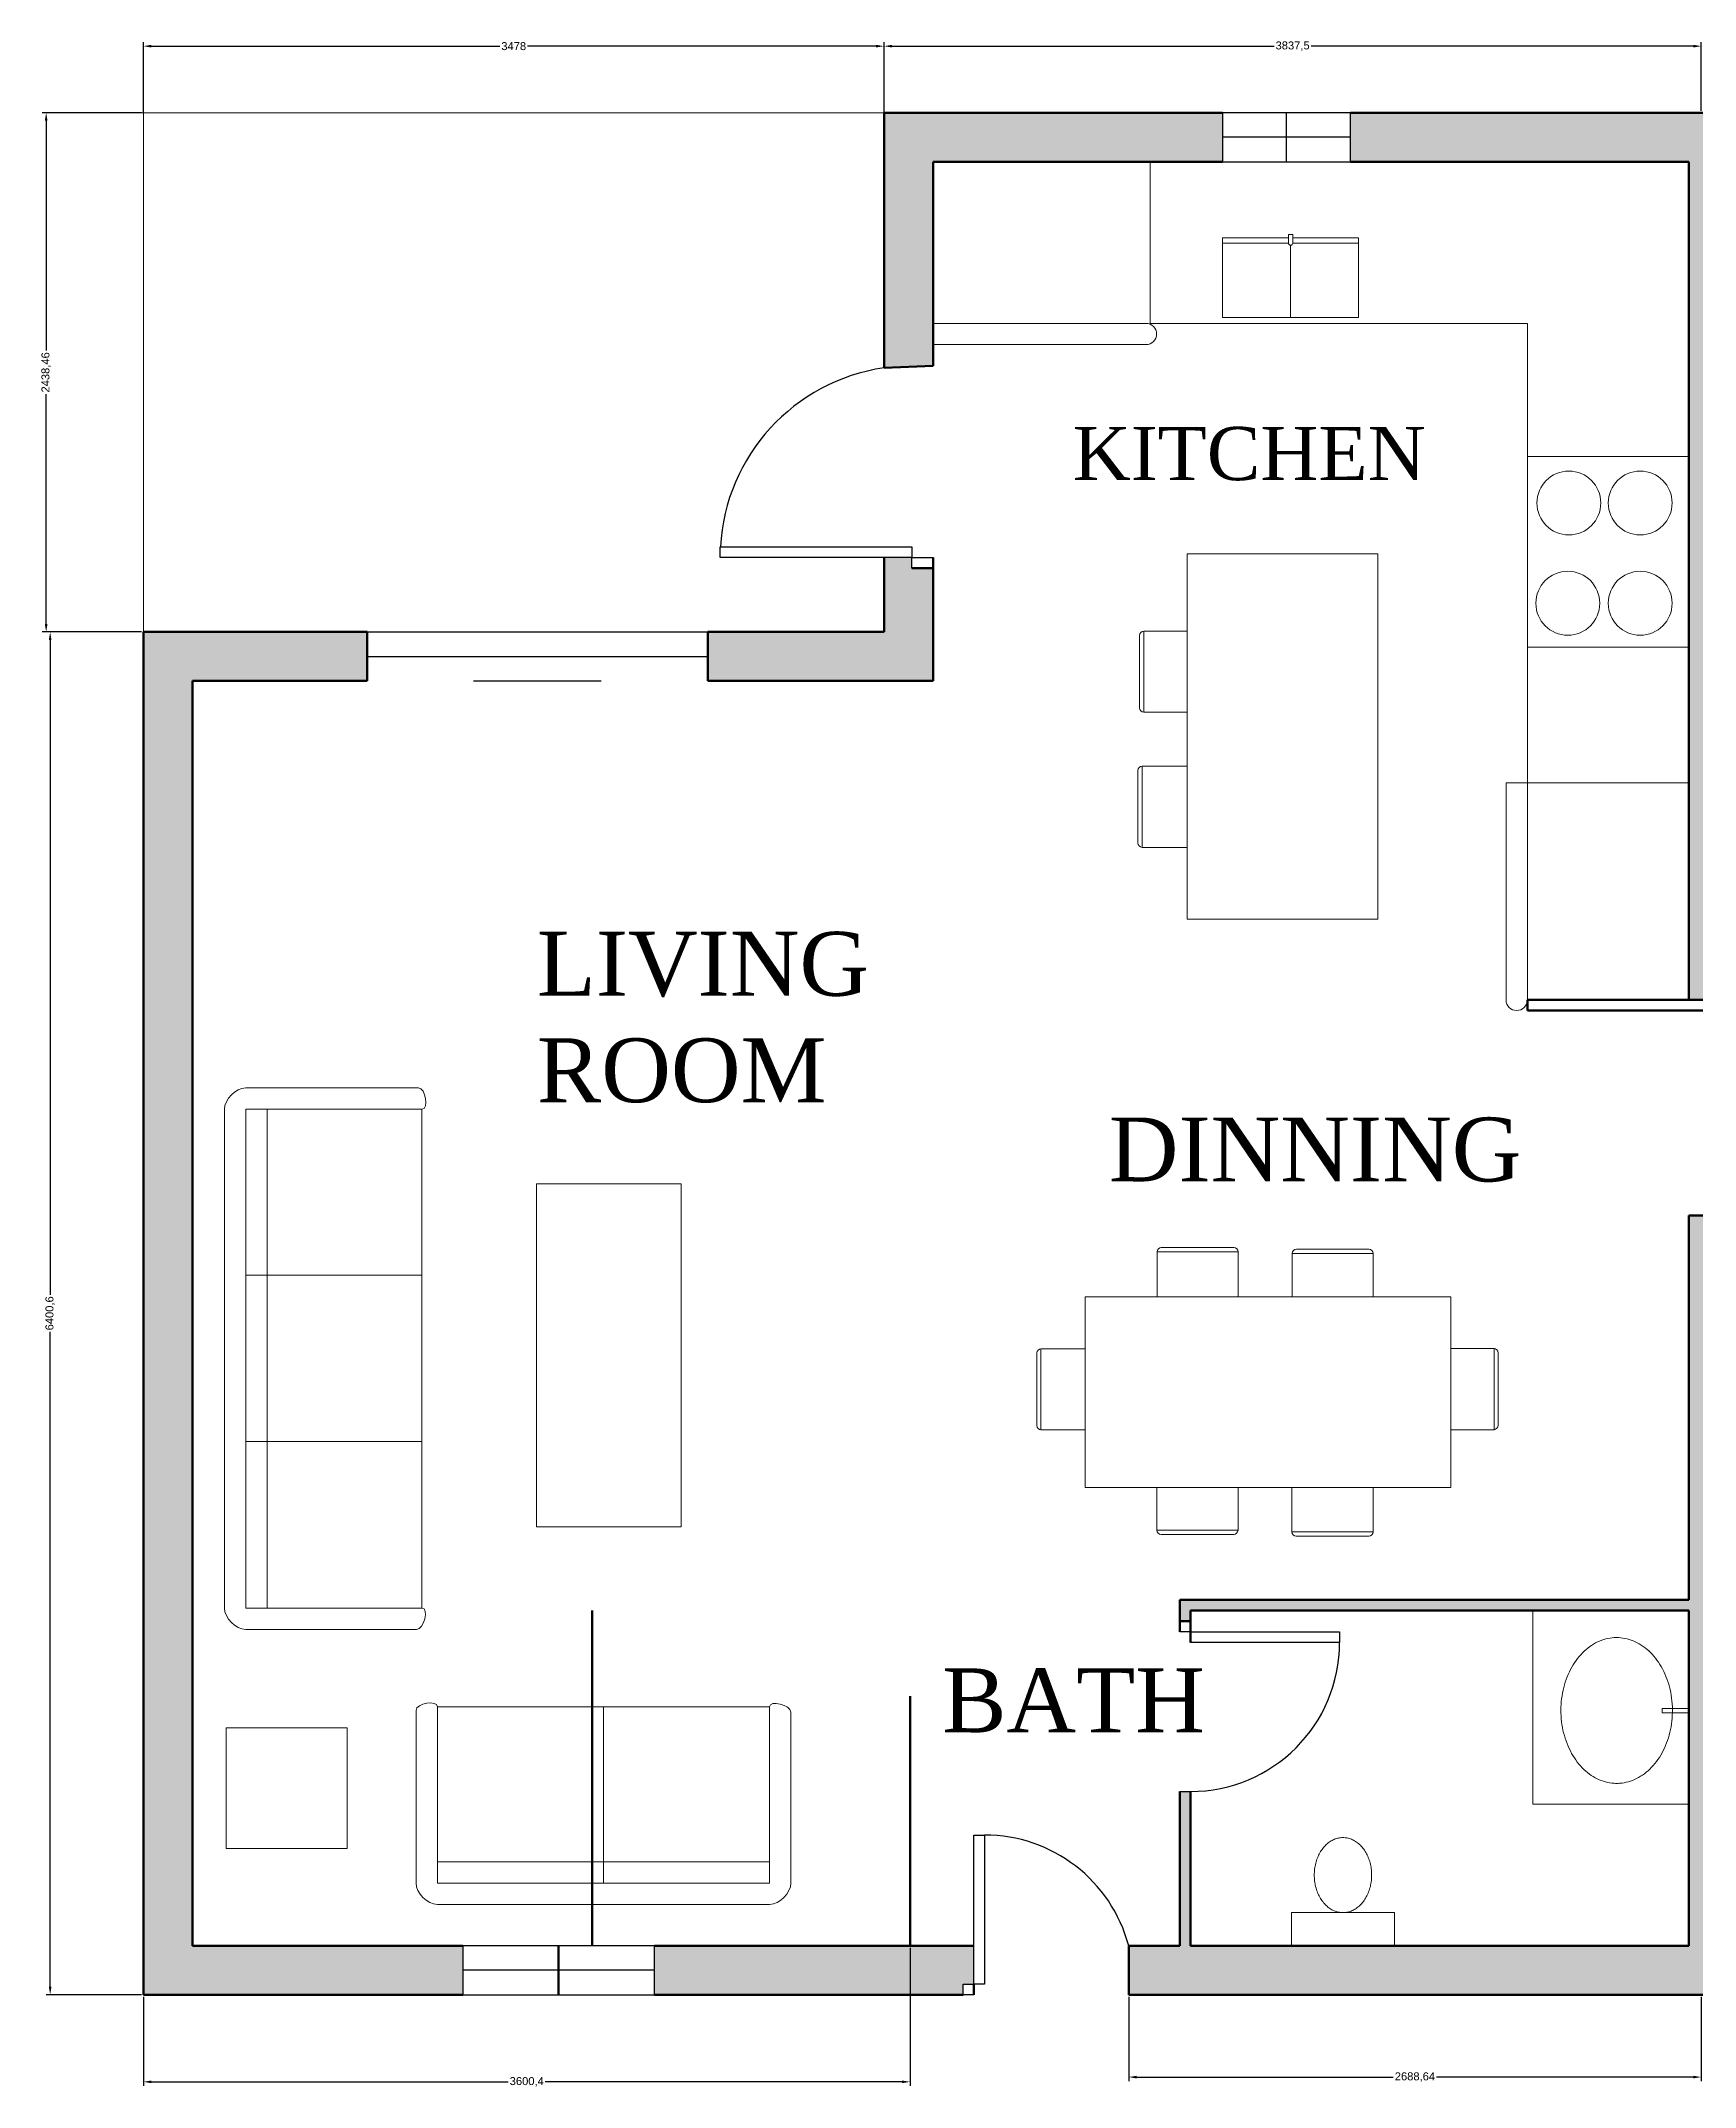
# Model space of a CAD drawing. Header units: inches. Extents: x 0 to 19423, y 0 to 33533.
# Drawn here: x 5648 to 13416, y 23922 to 33533 of the extents above; entities that cross this region are included whole.
import ezdxf

# ---------------------------------------------------------------- set-up
doc = ezdxf.new("R2010")
doc.units = ezdxf.units.IN
for name, color, linetype, lineweight in [('Dimensions', 2, 'Continuous', 18), ('Electrical', 1, 'Continuous', 20), ('Furniture', 221, 'Continuous', 20), ('Walls', 7, 'Continuous', 50), ('Windows', 30, 'Continuous', 30)]:
    doc.layers.add(name, color=color, linetype=linetype, lineweight=lineweight)
doc.styles.get("Standard").update_dxf_attribs({"font": 'arial.ttf'})
doc.dimstyles.new('ISO-25', dxfattribs={"dimscale": 15, "dimtxt": 2.5, "dimasz": 2.5, "dimexe": 1.25, "dimexo": 0.625, "dimtad": 0, "dimtxsty": 'Standard', "dimcen": 2.5, "dimadec": 0, "dimazin": 0, "dimtfac": 1, "dimtmove": 1, "dimatfit": 3, "dimfxl": 1, "dimarcsym": 0})

# ---------------------------------------------------------------- blocks, each defined once
blk = doc.blocks.new('Window 1')
at = {"layer": 'Windows'}
for p, q in [((905.5, 34359), (305.5, 34359)), ((305.5, 34359), (305.5, 34129)), ((605.5, 34129), (605.5, 34359)), ((905.5, 34129), (905.5, 34359)), ((905.5, 34244), (305.5, 34244)), ((305.5, 34129), (905.5, 34129))]:
    blk.add_line(p, q, dxfattribs=at)
blk = doc.blocks.new('Window 2')
at = {"layer": 'Windows'}
for p, q in [((16422.3, 44984.8), (15522.3, 44984.8)), ((15522.3, 44984.8), (15522.3, 44754.8)), ((15972.3, 44754.8), (15972.3, 44984.8)), ((16422.3, 44754.8), (16422.3, 44984.8)), ((16422.3, 44869.8), (15522.3, 44869.8)), ((15522.3, 44754.8), (16422.3, 44754.8))]:
    blk.add_line(p, q, dxfattribs=at)
blk = doc.blocks.new('*D10')
at = {"layer": 'Defpoints', "color": 0, "transparency": 16777216}
for p in [(13444.7, 33508), (9607.2, 33195), (13444.7, 33195)]:
    blk.add_point(p, dxfattribs=at)
at = {"layer": 'Dimensions', "color": 0, "lineweight": -2, "transparency": 16777216}
for p, q in [((9607.2, 33204.3), (9607.2, 33526.7)), ((9644.7, 33508), (11438.6, 33508)), ((13407.2, 33508), (11613.3, 33508)), ((13444.7, 33204.3), (13444.7, 33526.7))]:
    blk.add_line(p, q, dxfattribs=at)
at = {"layer": 'Dimensions', "color": 0, "transparency": 16777216}
for points in [[(9644.7, 33514.2), (9644.7, 33501.7), (9607.2, 33508)], [(13407.2, 33514.2), (13407.2, 33501.7), (13444.7, 33508)]]:
    blk.add_solid(points, dxfattribs=at)
at = {"layer": 'Dimensions', "color": 0, "transparency": 16777216, "insert": (11526, 33508), "char_height": 37.5, "attachment_point": 5}
blk.add_mtext('3837,5', dxfattribs=at)
blk = doc.blocks.new('*D16')
at = {"layer": 'Defpoints', "color": 0, "transparency": 16777216}
for p in [(6129.2, 30756.6), (5691.3, 24356), (6129.2, 24356)]:
    blk.add_point(p, dxfattribs=at)
at = {"layer": 'Dimensions', "color": 0, "lineweight": -2, "transparency": 16777216}
for p, q in [((6119.8, 30756.6), (5672.5, 30756.6)), ((5691.3, 30719.1), (5691.3, 27643.6)), ((5691.3, 24393.5), (5691.3, 27469)), ((6119.8, 24356), (5672.5, 24356))]:
    blk.add_line(p, q, dxfattribs=at)
at = {"layer": 'Dimensions', "color": 0, "transparency": 16777216}
for points in [[(5685, 30719.1), (5697.5, 30719.1), (5691.3, 30756.6)], [(5685, 24393.5), (5697.5, 24393.5), (5691.3, 24356)]]:
    blk.add_solid(points, dxfattribs=at)
at = {"layer": 'Dimensions', "color": 0, "transparency": 16777216, "insert": (5691.3, 27556.3), "char_height": 37.5, "attachment_point": 5, "rotation": 90}
blk.add_mtext('6400,6', dxfattribs=at)
blk = doc.blocks.new('*D17')
at = {"layer": 'Defpoints', "color": 0, "transparency": 16777216}
for p in [(9729.6, 24586), (6129.2, 24356), (9729.6, 23946.8)]:
    blk.add_point(p, dxfattribs=at)
at = {"layer": 'Dimensions', "color": 0, "lineweight": -2, "transparency": 16777216}
for p, q in [((9729.6, 24576.6), (9729.6, 23928)), ((6129.2, 24346.6), (6129.2, 23928)), ((6166.7, 23946.8), (7842.3, 23946.8)), ((9692.1, 23946.8), (8016.5, 23946.8))]:
    blk.add_line(p, q, dxfattribs=at)
at = {"layer": 'Dimensions', "color": 0, "transparency": 16777216}
for points in [[(6166.7, 23953), (6166.7, 23940.5), (6129.2, 23946.8)], [(9692.1, 23953), (9692.1, 23940.5), (9729.6, 23946.8)]]:
    blk.add_solid(points, dxfattribs=at)
at = {"layer": 'Dimensions', "color": 0, "transparency": 16777216, "insert": (7929.4, 23946.8), "char_height": 37.5, "attachment_point": 5}
blk.add_mtext('3600,4', dxfattribs=at)
blk = doc.blocks.new('*D18')
at = {"layer": 'Defpoints', "color": 0, "transparency": 16777216}
for p in [(10756.1, 24356), (13444.7, 24356), (13444.7, 23969.1)]:
    blk.add_point(p, dxfattribs=at)
at = {"layer": 'Dimensions', "color": 0, "lineweight": -2, "transparency": 16777216}
for p, q in [((10756.1, 24346.6), (10756.1, 23950.3)), ((13444.7, 24346.6), (13444.7, 23950.3)), ((10793.6, 23969.1), (11998.4, 23969.1)), ((13407.2, 23969.1), (12202.4, 23969.1))]:
    blk.add_line(p, q, dxfattribs=at)
at = {"layer": 'Dimensions', "color": 0, "transparency": 16777216}
for points in [[(10793.6, 23975.3), (10793.6, 23962.8), (10756.1, 23969.1)], [(13407.2, 23975.3), (13407.2, 23962.8), (13444.7, 23969.1)]]:
    blk.add_solid(points, dxfattribs=at)
at = {"layer": 'Dimensions', "color": 0, "transparency": 16777216, "insert": (12100.4, 23969.1), "char_height": 37.5, "attachment_point": 5}
blk.add_mtext('2688,64', dxfattribs=at)
blk = doc.blocks.new('*D25')
at = {"layer": 'Defpoints', "color": 0, "transparency": 16777216}
for p in [(6129.2, 33508), (6129.2, 33188.7), (9607.2, 33188.7)]:
    blk.add_point(p, dxfattribs=at)
at = {"layer": 'Dimensions', "color": 0, "lineweight": -2, "transparency": 16777216}
for p, q in [((6129.2, 33198.1), (6129.2, 33526.7)), ((6166.7, 33508), (7802.8, 33508)), ((9569.7, 33508), (7933.6, 33508)), ((9607.2, 33198.1), (9607.2, 33526.7))]:
    blk.add_line(p, q, dxfattribs=at)
at = {"layer": 'Dimensions', "color": 0, "transparency": 16777216}
for points in [[(6166.7, 33514.2), (6166.7, 33501.7), (6129.2, 33508)], [(9569.7, 33514.2), (9569.7, 33501.7), (9607.2, 33508)]]:
    blk.add_solid(points, dxfattribs=at)
at = {"layer": 'Dimensions', "color": 0, "transparency": 16777216, "insert": (7868.2, 33508), "char_height": 37.5, "attachment_point": 5}
blk.add_mtext('3478', dxfattribs=at)
blk = doc.blocks.new('*D27')
at = {"layer": 'Defpoints', "color": 0, "transparency": 16777216}
for p in [(5672.5, 33195), (6129.2, 33195), (6129.2, 30756.5)]:
    blk.add_point(p, dxfattribs=at)
at = {"layer": 'Dimensions', "color": 0, "lineweight": -2, "transparency": 16777216}
for p, q in [((6119.8, 33195), (5653.8, 33195)), ((5672.5, 33157.5), (5672.5, 32077.8)), ((5672.5, 30794), (5672.5, 31873.6)), ((6119.8, 30756.5), (5653.8, 30756.5))]:
    blk.add_line(p, q, dxfattribs=at)
at = {"layer": 'Dimensions', "color": 0, "transparency": 16777216}
for points in [[(5666.3, 33157.5), (5678.8, 33157.5), (5672.5, 33195)], [(5666.3, 30794), (5678.8, 30794), (5672.5, 30756.5)]]:
    blk.add_solid(points, dxfattribs=at)
at = {"layer": 'Dimensions', "color": 0, "transparency": 16777216, "insert": (5672.5, 31975.7), "char_height": 37.5, "attachment_point": 5, "rotation": 90}
blk.add_mtext('2438,46', dxfattribs=at)

msp = doc.modelspace()

# ---------------------------------------------------------------- hatches: boundary and pattern name
at = {"layer": 'Walls', "true_color": 0x136734}
h = msp.add_hatch(color=116, dxfattribs=at)
h.dxf.hatch_style = 1
h.paths.add_polyline_path([(11197.221, 33194.959), (9607.221, 33194.959), (9607.221, 32964.959), (9607.221, 31997.12), (9837.221, 32006.559), (9837.221, 32964.959), (11197.221, 32964.959)])
h.paths.add_polyline_path([(14852.221, 33194.959), (11797.221, 33194.959), (11797.221, 32964.959), (13387.221, 32964.959), (13387.221, 29028.459), (13502.221, 29028.459), (13502.221, 29043.459), (13502.221, 29479.959), (13502.221, 32964.959), (14852.221, 32964.959)])
h.paths.add_polyline_path([(17102.221, 33194.959), (15752.221, 33194.959), (15752.221, 32964.959), (16872.221, 32964.959), (16872.221, 29562.459), (16772.221, 29562.459), (16772.221, 29537.459), (17102.221, 29537.459)])
h.paths.add_polyline_path([(17102.221, 29537.459), (16772.221, 29537.459), (16772.221, 29512.459), (16872.221, 29512.459), (16872.221, 28788.959), (14702.221, 28788.959), (14402.221, 28788.959), (14402.221, 28928.459), (14402.221, 29512.459), (14502.221, 29512.459), (14502.221, 29562.459), (14402.221, 29562.459), (14352.221, 29562.459), (14352.221, 28928.459), (14302.221, 28928.459), (14302.221, 28878.459), (14352.221, 28878.459), (14352.221, 28738.959), (14352.221, 28015.459), (14302.221, 28015.459), (14302.221, 27965.459), (14502.221, 27965.459), (14502.221, 28015.459), (14402.221, 28015.459), (14402.221, 28738.959), (14602.221, 28738.959), (14702.221, 28738.959), (16872.221, 28738.959), (16872.221, 28014.659), (16772.221, 28014.659), (16772.221, 27964.659), (16872.221, 27964.659), (16872.221, 24585.959), (15752.221, 24585.959), (15752.221, 24355.959), (17102.221, 24355.959)])
h.paths.add_polyline_path([(6359.221, 30526.559), (7179.221, 30526.559), (7179.221, 30756.559), (6129.221, 30756.559), (6129.221, 24355.959), (7629.221, 24355.959), (7629.221, 24585.959), (6359.221, 24585.959)])
h.paths.add_polyline_path([(9837.221, 30756.559), (9837.221, 31056.559), (9737.221, 31056.559), (9737.221, 31106.559), (9607.221, 31106.559), (9607.221, 30756.559), (8779.221, 30756.559), (8779.221, 30526.559), (9787.221, 30526.559), (9837.221, 30526.559), (9837.221, 30706.559)])
h.paths.add_polyline_path([(10029.621, 24585.959), (8529.221, 24585.959), (8529.221, 24355.959), (9979.621, 24355.959), (9979.621, 24405.959), (10029.621, 24405.959)])
h.paths.add_polyline_path([(14852.221, 24585.959), (13502.221, 24585.959), (13502.221, 27965.459), (13502.221, 28015.459), (13387.221, 28015.459), (13387.221, 26210.709), (10996.927, 26210.709), (10996.927, 26110.709), (11046.927, 26110.709), (11046.927, 26160.709), (13387.221, 26160.709), (13387.221, 24585.959), (11046.927, 24585.959), (11046.927, 25310.709), (10996.927, 25310.709), (10996.927, 24585.959), (10756.083, 24585.959), (10756.083, 24355.959), (10779.621, 24355.959), (14852.221, 24355.959)])

# ---------------------------------------------------------------- linework, layer by layer
at = {"layer": 'Dimensions'}
for p, q in [((6129.221, 30756.501), (6129.221, 33514.247)), ((6129.221, 33194.959), (5672.531, 33194.959)), ((9607.221, 33194.959), (6129.221, 33194.959))]:
    msp.add_line(p, q, dxfattribs=at)
at = {"layer": 'Furniture'}
for p, q in [((10856.74, 32964.959), (10856.74, 32206.06)), ((11197.221, 32607.874), (11506.468, 32607.874)), ((11197.221, 32233.63), (11197.221, 32607.874)), ((11197.221, 32582.874), (11506.468, 32582.874)), ((11506.468, 32622.874), (11506.468, 32582.874)), ((11506.468, 32622.874), (11526.468, 32622.874)), ((11526.468, 32622.874), (11526.468, 32582.874)), ((11526.468, 32607.874), (11835.715, 32607.874)), ((11526.468, 32582.874), (11835.715, 32582.874)), ((11835.715, 32607.874), (11835.715, 32233.63)), ((11516.468, 32572.874), (11516.468, 32233.63)), ((10837.221, 32206.06), (9837.221, 32206.06)), ((9837.221, 32206.06), (9837.221, 32106.06)), ((10856.74, 32206.06), (12628.323, 32206.06)), ((11835.715, 32233.63), (11197.221, 32233.63)), ((12628.323, 30047.978), (12628.323, 32206.06)), ((9837.221, 32106.06), (10837.221, 32106.06)), ((11030.098, 31123.932), (11925.674, 31123.932)), ((11030.098, 29407.408), (11030.098, 31123.932)), ((11273.383, 31122.743), (11273.383, 31123.932)), ((11654.724, 31123.932), (11654.724, 31122.743)), ((11925.674, 31123.932), (11925.674, 29407.408)), ((10826.81, 30379.216), (10826.81, 30760.557)), ((10826.81, 30760.557), (11030.098, 30760.557)), ((10806.81, 30399.216), (10806.81, 30740.557)), ((11030.098, 30379.216), (10826.81, 30379.216)), ((10798.733, 29764.852), (10798.733, 30106.194)), ((10818.733, 30126.194), (11030.098, 30126.194)), ((10818.733, 29744.852), (10818.733, 30126.194)), ((12528.323, 30047.978), (13387.221, 30047.978)), ((12528.323, 30047.978), (12528.323, 29028.459)), ((12628.323, 29028.459), (12628.323, 30047.978)), ((13387.221, 30047.978), (13387.221, 29028.459)), ((11030.098, 29744.852), (10818.733, 29744.852)), ((11925.674, 29407.408), (11030.098, 29407.408)), ((13387.221, 29028.459), (12628.323, 29028.459)), ((6609.858, 28614.789), (7369.031, 28614.789)), ((7369.031, 28614.789), (7420.857, 28614.789)), ((6509.858, 26172.044), (6509.858, 28514.789)), ((6609.858, 28514.789), (7437.434, 28514.789)), ((6609.858, 26172.044), (6609.858, 28514.789)), ((6709.858, 26172.044), (6709.858, 28514.789)), ((7437.434, 28514.789), (7437.434, 26172.044)), ((10889.171, 27634.494), (10889.171, 27845.858)), ((10889.171, 27845.858), (11270.513, 27845.858)), ((10909.171, 27865.858), (11250.513, 27865.858)), ((11270.513, 27845.858), (11270.513, 27634.494)), ((11523.535, 27634.494), (11523.535, 27837.781)), ((11523.535, 27837.781), (11904.877, 27837.781)), ((11543.535, 27857.781), (11884.877, 27857.781)), ((11904.877, 27837.781), (11904.877, 27634.494)), ((6609.858, 27734.789), (7437.434, 27734.789)), ((10344.315, 27390.338), (10549.285, 27390.338)), ((10344.315, 27008.997), (10344.315, 27390.338)), ((12267.063, 27391.208), (12472.033, 27391.208)), ((12472.033, 27391.208), (12472.033, 27009.867)), ((10324.315, 27028.997), (10324.315, 27370.338)), ((12492.033, 27371.208), (12492.033, 27029.867)), ((10549.285, 27008.997), (10344.315, 27008.997)), ((12472.033, 27009.867), (12267.063, 27009.867)), ((6609.858, 26954.789), (7437.434, 26954.789)), ((10888.32, 26537.422), (10888.32, 26738.917)), ((11269.661, 26738.917), (11269.661, 26537.422)), ((11522.684, 26529.346), (11522.684, 26738.917)), ((11904.025, 26738.917), (11904.025, 26529.346)), ((11269.661, 26537.422), (10888.32, 26537.422)), ((11904.025, 26529.346), (11522.684, 26529.346)), ((11249.661, 26517.422), (10908.32, 26517.422)), ((11884.025, 26509.346), (11542.684, 26509.346)), ((7437.434, 26172.044), (6609.858, 26172.044)), ((6609.858, 26072.044), (7411.973, 26072.044)), ((7409.583, 25639.584), (7409.583, 25691.41)), ((7509.583, 24880.41), (7509.583, 25707.986)), ((7509.583, 25707.986), (9069.583, 25707.986)), ((8289.583, 24880.41), (8289.583, 25707.986)), ((9069.583, 25707.986), (9069.583, 24880.41)), ((9169.583, 24880.41), (9169.583, 25682.526)), ((13309.67, 25700.29), (13262.221, 25700.29)), ((13262.221, 25700.29), (13262.221, 25680.29)), ((13309.67, 25680.29), (13262.221, 25680.29)), ((13309.67, 25700.29), (13387.221, 25700.29)), ((13309.67, 25680.29), (13387.221, 25680.29)), ((7409.583, 24880.41), (7409.583, 25639.584)), ((9069.583, 24980.41), (7509.583, 24980.41)), ((9069.583, 24880.41), (7509.583, 24880.41)), ((9069.583, 24780.41), (7509.583, 24780.41)), ((11521.441, 24741.495), (12004.135, 24741.495)), ((11521.441, 24741.495), (11521.441, 24585.959)), ((12004.135, 24741.495), (12004.135, 24585.959))]:
    msp.add_line(p, q, dxfattribs=at)
for points in [[(12628.323, 31579.952), (13387.221, 31579.952), (13387.221, 30685.885), (12628.323, 30685.885)], [(7974.654, 28164.389), (8654.779, 28164.389), (8654.779, 26553.546), (7974.654, 26553.546)], [(12268.251, 27634.494), (12268.251, 26738.917), (10551.728, 26738.917), (10551.728, 27634.494)], [(6517.419, 25609.778), (7085.659, 25609.778), (7085.659, 25041.998), (6517.419, 25041.998)]]:
    msp.add_lwpolyline(points, close=True, dxfattribs=at)
msp.add_lwpolyline([(13387.221, 25250.29), (12653.74, 25250.29), (12653.74, 26160.709)], dxfattribs=at)
for centre in [(12823.258, 31362.372), (13158.385, 31362.372), (12818.348, 30891.471), (13158.385, 30891.471)]:
    msp.add_circle(centre, 150, dxfattribs=at)
for centre, radius, start, end in [((11516.468, 32582.874), 10, 180, 0), ((10837.221, 32156.06), 50, 270, 90), ((12578.323, 29028.459), 50, 180, 0)]:
    msp.add_arc(centre, radius, start, end, dxfattribs=at)
for points in [[(10826.81, 30760.557), (10817.382, 30760.557), (10806.81, 30749.986), (10806.81, 30740.557)], [(10826.81, 30379.216), (10817.382, 30379.216), (10806.81, 30389.788), (10806.81, 30399.216)], [(10818.733, 30126.194), (10809.305, 30126.194), (10798.733, 30115.622), (10798.733, 30106.194)], [(10818.733, 29744.852), (10809.305, 29744.852), (10798.733, 29755.424), (10798.733, 29764.852)], [(6509.858, 28514.789), (6509.858, 28561.929), (6562.717, 28614.789), (6609.858, 28614.789)], [(7420.857, 28614.789), (7454.645, 28614.789), (7471.222, 28514.789), (7437.434, 28514.789)], [(10889.171, 27845.858), (10889.171, 27855.286), (10899.743, 27865.858), (10909.171, 27865.858)], [(11270.513, 27845.858), (11270.513, 27855.286), (11259.941, 27865.858), (11250.513, 27865.858)], [(11523.535, 27837.781), (11523.535, 27847.209), (11534.107, 27857.781), (11543.535, 27857.781)], [(11904.877, 27837.781), (11904.877, 27847.209), (11894.305, 27857.781), (11884.877, 27857.781)], [(10344.315, 27390.338), (10334.887, 27390.338), (10324.315, 27379.766), (10324.315, 27370.338)], [(12472.033, 27391.208), (12481.461, 27391.208), (12492.033, 27380.636), (12492.033, 27371.208)], [(10344.315, 27008.997), (10334.887, 27008.997), (10324.315, 27019.569), (10324.315, 27028.997)], [(12472.033, 27009.867), (12481.461, 27009.867), (12492.033, 27020.439), (12492.033, 27029.867)], [(10888.32, 26537.422), (10888.32, 26527.994), (10898.892, 26517.422), (10908.32, 26517.422)], [(11269.661, 26537.422), (11269.661, 26527.994), (11259.089, 26517.422), (11249.661, 26517.422)], [(11522.684, 26529.346), (11522.684, 26519.918), (11533.255, 26509.346), (11542.684, 26509.346)], [(11904.025, 26529.346), (11904.025, 26519.918), (11893.453, 26509.346), (11884.025, 26509.346)], [(6609.858, 26072.044), (6562.717, 26072.044), (6509.858, 26124.904), (6509.858, 26172.044)], [(7411.973, 26072.044), (7446.37, 26072.044), (7471.831, 26172.044), (7437.434, 26172.044)], [(7409.583, 25691.41), (7409.583, 25725.198), (7509.583, 25741.775), (7509.583, 25707.986)], [(9169.583, 25682.526), (9169.583, 25716.922), (9069.583, 25742.383), (9069.583, 25707.986)], [(7509.583, 24780.41), (7462.443, 24780.41), (7409.583, 24833.27), (7409.583, 24880.41)], [(9169.583, 24880.41), (9169.583, 24833.27), (9116.724, 24780.41), (9069.583, 24780.41)]]:
    msp.add_open_spline(points, degree=3, dxfattribs=at)
for points in [[(13047.816, 25348.617), (13056.206, 25348.617), (13064.596, 25349.147), (13086.245, 25351.891), (13099.453, 25354.916), (13125.433, 25363.608), (13138.203, 25369.276), (13163.009, 25383.171), (13175.044, 25391.399), (13198.07, 25410.257), (13209.06, 25420.888), (13229.697, 25444.322), (13239.343, 25457.126), (13257.018, 25484.602), (13265.047, 25499.275), (13279.26, 25530.128), (13285.444, 25546.308), (13295.79, 25579.765), (13299.953, 25597.042), (13306.139, 25632.254), (13308.162, 25650.187), (13310.012, 25686.251), (13309.838, 25704.381), (13307.299, 25740.372), (13304.934, 25758.232), (13298.078, 25793.226), (13293.588, 25810.359), (13282.61, 25843.461), (13276.123, 25859.43), (13261.335, 25889.8), (13253.035, 25904.201), (13234.859, 25931.083), (13224.982, 25943.562), (13203.93, 25966.308), (13192.755, 25976.574), (13169.407, 25994.673), (13157.236, 26002.505), (13132.206, 26015.594), (13119.348, 26020.85), (13093.237, 26028.709), (13079.985, 26031.313), (13053.358, 26033.84), (13039.982, 26033.764), (13013.371, 26030.93), (13000.133, 26028.174), (12974.069, 26020.011), (12961.241, 26014.605), (12936.291, 26001.223), (12924.168, 25993.247), (12900.936, 25974.871), (12889.827, 25964.472), (12868.924, 25941.474), (12859.131, 25928.876), (12841.135, 25901.777), (12832.932, 25887.276), (12818.352, 25856.728), (12811.975, 25840.682), (12801.225, 25807.448), (12796.854, 25790.262), (12790.241, 25755.186), (12788, 25737.298), (12785.711, 25701.278), (12785.664, 25683.147), (12787.764, 25647.107), (12789.911, 25629.198), (12796.341, 25594.063), (12800.623, 25576.837), (12811.2, 25543.506), (12817.494, 25527.402), (12831.917, 25496.723), (12840.045, 25482.147), (12857.904, 25454.885), (12867.634, 25442.198), (12888.424, 25419.012), (12899.482, 25408.513), (12922.627, 25389.93), (12934.712, 25381.846), (12959.601, 25368.243), (12972.404, 25362.724), (12998.433, 25354.334), (13011.658, 25351.463), (13032.561, 25349.055), (13040.188, 25348.617), (13047.816, 25348.617)], [(11762.441, 24741.495), (11766.76, 24741.495), (11771.079, 24741.768), (11782.223, 24743.181), (11789.023, 24744.737), (11802.396, 24749.212), (11808.97, 24752.13), (11821.739, 24759.282), (11827.934, 24763.518), (11839.787, 24773.225), (11845.445, 24778.698), (11856.068, 24790.761), (11861.033, 24797.352), (11870.132, 24811.496), (11874.265, 24819.049), (11881.581, 24834.931), (11884.765, 24843.26), (11890.091, 24860.483), (11892.233, 24869.377), (11895.418, 24887.502), (11896.459, 24896.734), (11897.411, 24915.298), (11897.322, 24924.631), (11896.015, 24943.158), (11894.797, 24952.352), (11891.268, 24970.366), (11888.957, 24979.185), (11883.306, 24996.225), (11879.966, 25004.445), (11872.354, 25020.079), (11868.082, 25027.492), (11858.725, 25041.33), (11853.641, 25047.754), (11842.804, 25059.463), (11837.051, 25064.748), (11825.033, 25074.064), (11818.767, 25078.096), (11805.883, 25084.834), (11799.263, 25087.54), (11785.822, 25091.585), (11779.001, 25092.926), (11765.294, 25094.227), (11758.409, 25094.187), (11744.71, 25092.729), (11737.896, 25091.31), (11724.478, 25087.108), (11717.875, 25084.325), (11705.032, 25077.436), (11698.791, 25073.33), (11686.832, 25063.871), (11681.113, 25058.518), (11670.353, 25046.68), (11665.312, 25040.194), (11656.048, 25026.244), (11651.826, 25018.78), (11644.32, 25003.055), (11641.037, 24994.795), (11635.504, 24977.687), (11633.254, 24968.84), (11629.85, 24950.784), (11628.696, 24941.576), (11627.518, 24923.034), (11627.493, 24913.7), (11628.574, 24895.148), (11629.68, 24885.929), (11632.99, 24867.843), (11635.194, 24858.976), (11640.638, 24841.818), (11643.879, 24833.528), (11651.303, 24817.735), (11655.487, 24810.232), (11664.68, 24796.198), (11669.689, 24789.668), (11680.391, 24777.732), (11686.084, 24772.328), (11697.998, 24762.762), (11704.219, 24758.6), (11717.031, 24751.598), (11723.622, 24748.757), (11737.02, 24744.438), (11743.828, 24742.96), (11754.588, 24741.72), (11758.515, 24741.495), (11762.441, 24741.495)]]:
    msp.add_open_spline(points, degree=3, knots=[0, 0, 0, 0, 0.09828508, 0.09828508, 0.25458131, 0.25458131, 0.41087755, 0.41087755, 0.56717379, 0.56717379, 0.72347002, 0.72347002, 0.87976626, 0.87976626, 1.03606249, 1.03606249, 1.19235873, 1.19235873, 1.34865496, 1.34865496, 1.5049512, 1.5049512, 1.66124743, 1.66124743, 1.81754367, 1.81754367, 1.9738399, 1.9738399, 2.13013614, 2.13013614, 2.28643237, 2.28643237, 2.44272861, 2.44272861, 2.59902485, 2.59902485, 2.75532108, 2.75532108, 2.91161732, 2.91161732, 3.06791355, 3.06791355, 3.22420979, 3.22420979, 3.38050602, 3.38050602, 3.53680226, 3.53680226, 3.69309849, 3.69309849, 3.84939473, 3.84939473, 4.00569096, 4.00569096, 4.1619872, 4.1619872, 4.31828343, 4.31828343, 4.47457967, 4.47457967, 4.63087591, 4.63087591, 4.78717214, 4.78717214, 4.94346838, 4.94346838, 5.09976461, 5.09976461, 5.25606085, 5.25606085, 5.41235708, 5.41235708, 5.56865332, 5.56865332, 5.72494955, 5.72494955, 5.88124579, 5.88124579, 6.03754202, 6.03754202, 6.19383826, 6.19383826, 6.28318531, 6.28318531, 6.28318531, 6.28318531], dxfattribs=at)
at = {"layer": 'Walls'}
for p, q in [((9607.221, 33194.959), (9607.221, 32964.959)), ((9607.221, 33194.959), (11197.221, 33194.959)), ((14852.221, 33194.959), (11797.221, 33194.959)), ((9607.221, 31997.12), (9607.221, 32964.959)), ((9607.221, 32964.959), (9607.221, 31997.12)), ((9837.221, 32006.559), (9837.221, 32964.959)), ((9837.221, 32964.959), (11197.221, 32964.959)), ((11797.221, 32964.959), (13387.221, 32964.959)), ((13387.221, 32964.959), (13387.221, 29028.459)), ((9607.221, 31997.12), (9837.221, 32006.559)), ((9607.221, 31106.559), (9607.221, 30756.559)), ((9837.221, 31056.559), (9737.221, 31056.559)), ((9837.221, 30756.559), (9837.221, 31106.559)), ((6129.221, 30756.559), (6129.221, 24355.959)), ((7179.221, 30756.559), (6129.221, 30756.559)), ((7179.221, 30756.559), (7179.221, 30526.559)), ((9607.221, 30756.559), (8779.221, 30756.559)), ((8779.221, 30756.559), (8779.221, 30526.559)), ((9837.221, 30706.559), (9837.221, 30756.559)), ((9837.221, 30706.559), (9837.221, 30526.559)), ((6359.221, 30526.559), (6359.221, 24585.959)), ((7179.221, 30526.559), (6359.221, 30526.559)), ((9787.221, 30526.559), (8779.221, 30526.559)), ((9837.221, 30526.559), (9787.221, 30526.559)), ((13502.221, 29028.459), (12628.323, 29028.459)), ((12628.323, 29028.459), (12628.323, 28978.459)), ((12628.323, 28978.459), (13502.221, 28978.459)), ((13387.221, 28015.459), (13387.221, 26210.709)), ((13502.221, 28015.459), (13387.221, 28015.459)), ((8237.221, 26160.709), (8237.221, 24585.959)), ((8237.221, 26160.709), (8237.221, 24585.959)), ((13387.221, 26210.709), (10996.927, 26210.709)), ((10996.927, 26060.709), (10996.927, 26210.709)), ((11046.927, 26160.709), (13387.221, 26160.709)), ((11046.927, 26010.709), (11046.927, 26160.709)), ((13387.221, 26160.709), (13387.221, 24585.959)), ((11046.927, 26110.709), (10996.927, 26110.709)), ((9729.621, 24585.959), (9729.621, 25757.752)), ((10996.927, 24585.959), (10996.927, 25310.709)), ((11046.927, 24585.959), (11046.927, 25310.709)), ((6359.221, 24585.959), (7629.221, 24585.959)), ((8079.221, 24585.959), (8079.221, 24355.959)), ((8529.221, 24585.959), (10029.621, 24585.959)), ((10756.083, 24585.959), (10996.927, 24585.959)), ((10756.083, 24585.959), (10756.083, 24355.959)), ((11046.927, 24585.959), (13387.221, 24585.959)), ((6129.221, 24355.959), (7629.221, 24355.959)), ((8529.221, 24355.959), (9979.621, 24355.959)), ((10029.621, 24405.959), (10029.621, 24355.959)), ((10756.083, 24355.959), (10779.621, 24355.959)), ((10779.621, 24355.959), (17102.221, 24355.959))]:
    msp.add_line(p, q, dxfattribs=at)
at = {"layer": 'Windows'}
for p, q in [((8837.221, 31106.559), (8837.221, 31156.559)), ((8837.221, 31156.559), (8927.221, 31156.559)), ((8927.221, 31156.559), (9737.221, 31156.559)), ((9737.221, 31156.559), (9737.221, 31106.559)), ((9737.221, 31106.559), (8837.221, 31106.559)), ((9737.221, 31056.559), (9737.221, 31106.559)), ((9737.221, 31106.559), (9837.221, 31106.559)), ((9837.221, 31056.559), (9737.221, 31056.559)), ((9837.221, 31106.559), (9837.221, 31056.559)), ((7179.221, 30756.559), (8779.221, 30756.559)), ((7179.221, 30641.559), (8779.221, 30641.559)), ((7679.221, 30526.559), (8279.221, 30526.559)), ((10996.927, 26110.709), (11046.927, 26110.709)), ((10996.927, 26060.709), (10996.927, 26110.709)), ((11046.927, 26060.709), (10996.927, 26060.709)), ((11046.927, 26110.709), (11046.927, 26060.709)), ((11046.927, 26060.709), (11746.927, 26060.709)), ((11046.927, 26010.709), (11046.927, 26060.709)), ((11746.927, 26060.709), (11746.927, 26010.709)), ((11746.927, 26010.709), (11046.927, 26010.709)), ((10996.927, 25310.709), (11046.927, 25310.709)), ((10029.621, 24405.959), (10029.621, 25105.959)), ((10029.621, 25105.959), (10079.621, 25105.959)), ((10079.621, 25105.959), (10079.621, 24405.959)), ((9979.621, 24355.959), (9979.621, 24405.959)), ((9979.621, 24405.959), (10029.621, 24405.959)), ((10029.621, 24355.959), (9979.621, 24355.959)), ((10029.621, 24405.959), (10029.621, 24355.959)), ((10079.621, 24405.959), (10029.621, 24405.959)), ((10729.621, 24355.959), (10729.621, 24355.959))]:
    msp.add_line(p, q, dxfattribs=at)
for centre, radius, start, end in [((9737.221, 31106.559), 900, 98.3051095, 176.8201699), ((11046.927, 26010.709), 700, 270, 0), ((10079.621, 24405.959), 700, 14.9005967, 90)]:
    msp.add_arc(centre, radius, start, end, dxfattribs=at)

# ---------------------------------------------------------------- block references
at = {"layer": 'Walls'}
msp.add_blockref('Window 2', (-7893.055, -20398.8), dxfattribs=at)
at = {"layer": 'Windows'}
msp.add_blockref('Window 1', (10891.692, -1163.999), dxfattribs=at)

# ---------------------------------------------------------------- texts
at = {"layer": 'Electrical', "attachment_point": 1}
for s, width, insert, char_height in [('{\\fTimes New Roman|b0|i0|c0|p18;KITCHEN}', 1135.63537, (10493.879, 31719.926), 250), ('{\\fTimes New Roman|b0|i0|c0|p18;LIVING ROOM}', 2778.88684, (7977.051, 29348.142), 300), ('{\\fTimes New Roman|b0|i0|c0|p18;DINNING}', 1540.4601, (10662.589, 28476.029), 300), ('{\\fTimes New Roman|b0|i0|c0|p18;BATH}', 1027.5801, (9880.175, 25888.434), 300)]:
    msp.add_mtext_dynamic_manual_height_columns(s, width=width, gutter_width=12.5, heights=[0], dxfattribs=dict(at, insert=insert, char_height=char_height))

# ---------------------------------------------------------------- dimensions: what is measured, and where the dimension line sits
at = {"layer": 'Dimensions'}
for base, p1, p2, picture, middle in [((6129.221, 33507.997), (9607.221, 33188.709), (6129.221, 33188.709), '*D25', (7868.221, 33507.997)), ((13444.721, 33507.997), (9607.221, 33194.959), (13444.721, 33194.959), '*D10', (11525.971, 33507.997)), ((9729.621, 23946.75), (6129.221, 24355.959), (9729.621, 24585.959), '*D17', (7929.421, 23946.75)), ((13444.721, 23969.086), (10756.083, 24355.959), (13444.721, 24355.959), '*D18', (12100.402, 23969.086))]:
    dim = msp.add_linear_dim(base=base, p1=p1, p2=p2, dimstyle='ISO-25', dxfattribs=at)
    dim.commit()
    dim.dimension.update_dxf_attribs({"geometry": picture, "text_midpoint": middle})
for base, p1, p2, picture, middle in [((5672.531, 33194.959), (6129.221, 30756.501), (6129.221, 33194.959), '*D27', (5672.531, 31975.73)), ((5691.281, 24355.959), (6129.221, 30756.559), (6129.221, 24355.959), '*D16', (5691.281, 27556.259))]:
    dim = msp.add_linear_dim(base=base, p1=p1, p2=p2, angle=90, dimstyle='ISO-25', dxfattribs=at)
    dim.commit()
    dim.dimension.update_dxf_attribs({"geometry": picture, "text_midpoint": middle})

doc.saveas('drawing.dxf')
